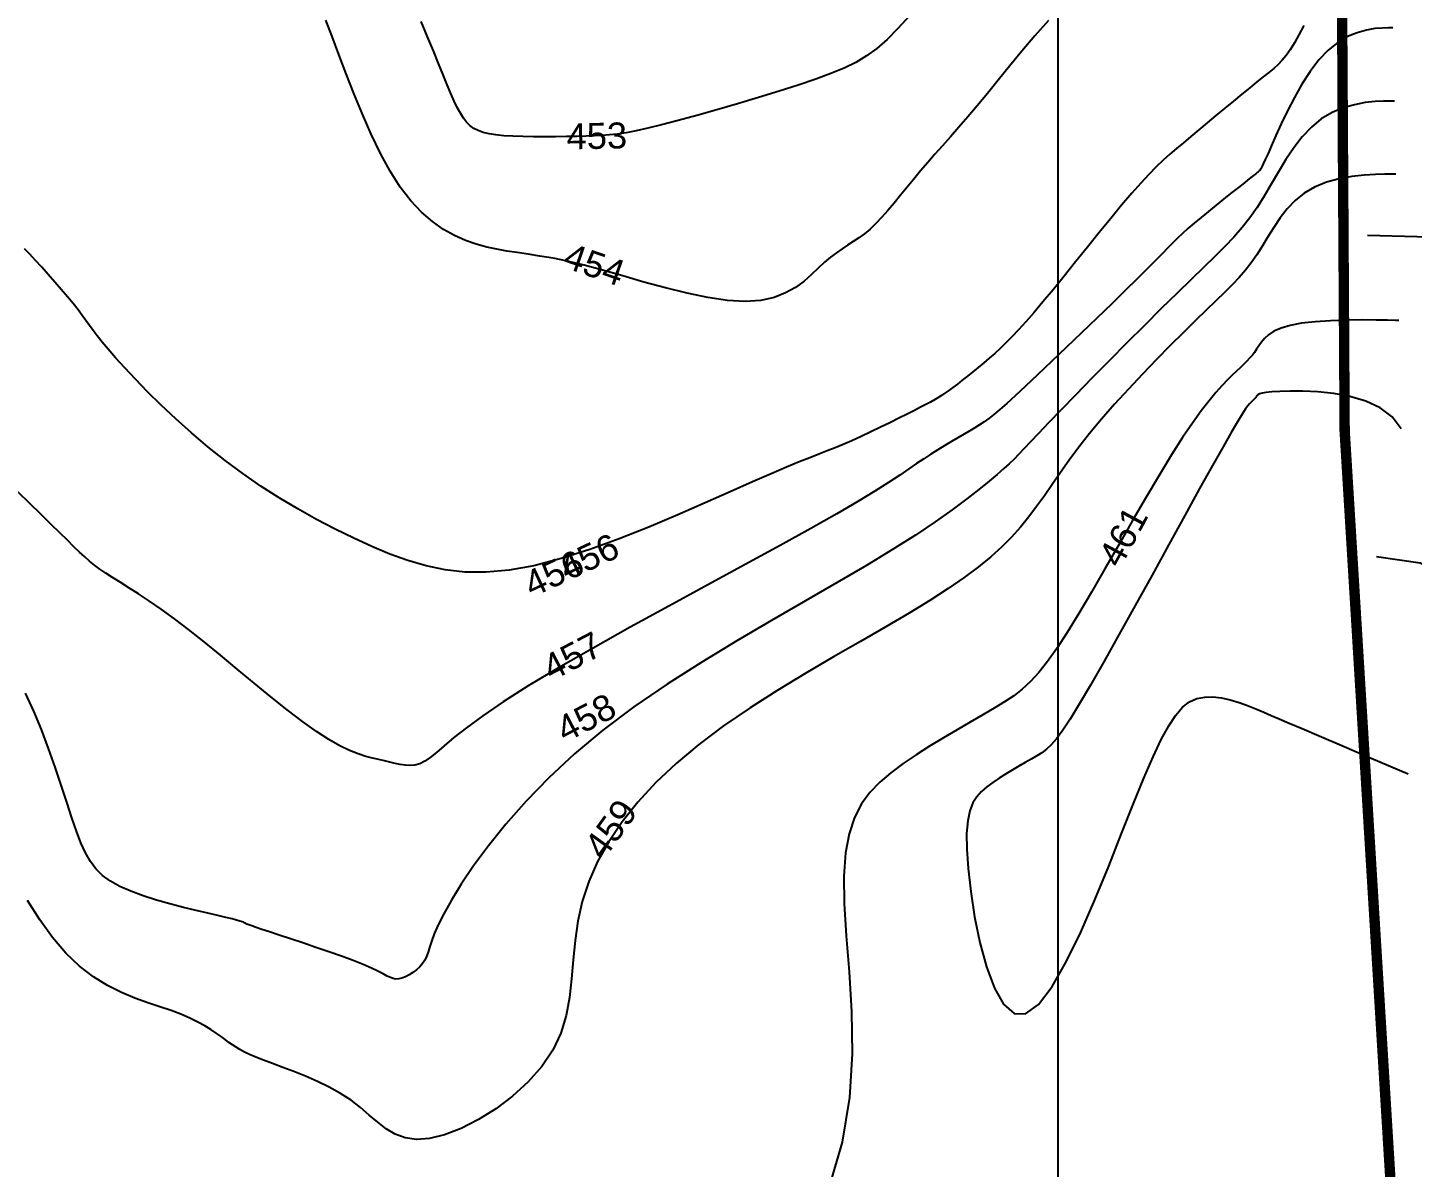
# Model space of a CAD drawing. Header units: metres. Extents: x 218545 to 227455, y 1543467 to 1556082.
# Drawn here: x 219801.8 to 220068.4, y 1551791.8 to 1552011.2 of the extents above; entities that cross this region are included whole.
import ezdxf

# ---------------------------------------------------------------- set-up
doc = ezdxf.new("R2010")
doc.units = ezdxf.units.M
doc.header["$MEASUREMENT"] = 0
for name, color, linetype in [('10 M CONTOUR', 20, 'Continuous'), ('2 M CONTOUR', 33, 'Continuous'), ('GRID', 250, 'Continuous'), ('SATGE-2', 160, 'Continuous')]:
    doc.layers.add(name, color=color, linetype=linetype)
doc.styles.get("Standard").update_dxf_attribs({"font": 'arial.ttf'})

msp = doc.modelspace()

# ---------------------------------------------------------------- linework, layer by layer
at = {"layer": '10 M CONTOUR'}
msp.add_polyline3d([(219961.1076, 1551517.23701, -1009.86579), (220085.99369, 1551558.64232, -1009.86579), (220114.06269, 1551585.00032, -1009.86579), (220185.36469, 1551715.62332, -1009.86579), (220251.53369, 1551732.13632, -1009.86579), (220279.41969, 1551780.51632, -1009.86579), (220276.84069, 1551808.74932, -1009.86579), (220256.95869, 1551822.01332, -1009.86579), (220153.82669, 1551836.79132, -1009.86579), (220124.69169, 1551881.93432, -1009.86579), (220069.84869, 1551908.11232, -1009.86579), (220061.43568, 1551909.31262, -1009.86579)], dxfattribs=at)
at = {"layer": '2 M CONTOUR'}
for points in [[(219998.30671, 1552012.58152), (219995.66032, 1552009.61987), (219993.16514, 1552006.68376), (219990.81645, 1552003.8237), (219988.60953, 1552001.09018), (219986.53966, 1551998.53369), (219984.60085, 1551996.19135), (219982.78197, 1551994.04673), (219981.07064, 1551992.07003), (219979.45448, 1551990.23143), (219977.92108, 1551988.50114), (219976.45808, 1551986.84934), (219975.05306, 1551985.24622), (219973.69365, 1551983.66199), (219972.36936, 1551982.07535), (219971.07735, 1551980.49914), (219969.81665, 1551978.95472), (219968.58632, 1551977.46343), (219967.38541, 1551976.04663), (219966.21297, 1551974.72567), (219965.06806, 1551973.52192), (219963.94972, 1551972.45671), (219962.85575, 1551971.54082), (219961.77885, 1551970.74263), (219960.71048, 1551970.01992), (219959.64208, 1551969.33047), (219958.56511, 1551968.63207), (219957.47102, 1551967.88252), (219956.35125, 1551967.03959), (219955.19725, 1551966.06107), (219953.99311, 1551964.92469), (219952.69339, 1551963.68791), (219951.24529, 1551962.42815), (219949.59602, 1551961.22281), (219947.69278, 1551960.14931), (219945.48277, 1551959.28505), (219942.91319, 1551958.70744), (219939.93124, 1551958.49389), (219936.51146, 1551958.69505), (219932.73767, 1551959.25448), (219928.72108, 1551960.08899), (219924.57284, 1551961.1154), (219920.40413, 1551962.25052), (219916.32614, 1551963.41114), (219912.45003, 1551964.51408), (219908.88698, 1551965.47614), (219905.71919, 1551966.23535), (219902.91302, 1551966.8146), (219900.40582, 1551967.258), (219898.13497, 1551967.60965), (219896.03784, 1551967.91365), (219894.05181, 1551968.21411), (219892.11424, 1551968.55514), (219890.1625, 1551968.98084), (219888.14761, 1551969.53492), (219886.0751, 1551970.25948), (219883.96416, 1551971.19622), (219881.83396, 1551972.38684), (219879.70369, 1551973.87304), (219877.59252, 1551975.69653), (219875.51963, 1551977.89901), (219873.5042, 1551980.52218), (219871.56276, 1551983.58401), (219869.70121, 1551987.00761), (219867.92279, 1551990.69233), (219866.23076, 1551994.53754), (219864.62836, 1551998.44262), (219863.11883, 1552002.30693), (219861.70543, 1552006.02984), (219860.3914, 1552009.51072), (219859.17212, 1552012.67063)], [(220064.61572, 1552011.15508), (220063.75361, 1552011.17639), (220062.58117, 1552011.15377), (220061.15446, 1552011.03036), (220059.52951, 1552010.74929), (220057.76236, 1552010.2537), (220055.90907, 1552009.48672), (220054.02567, 1552008.39148), (220052.1682, 1552006.91112), (220050.38548, 1552005.01641), (220048.69731, 1552002.78866), (220047.1163, 1552000.33684), (220045.655, 1551997.76989), (220044.32602, 1551995.19677), (220043.14193, 1551992.72643), (220042.11531, 1551990.46783), (220041.25875, 1551988.52993), (220040.57869, 1551986.99434), (220040.05701, 1551985.83336), (220039.66946, 1551984.99195), (220039.39178, 1551984.41506), (220039.19971, 1551984.04766), (220039.069, 1551983.8347), (220038.97539, 1551983.72114), (220038.89463, 1551983.65194), (220038.80228, 1551983.57797), (220038.67318, 1551983.47369), (220038.48197, 1551983.31948), (220038.20332, 1551983.09573), (220037.81188, 1551982.7828), (220037.2823, 1551982.36108), (220036.58924, 1551981.81094), (220035.70735, 1551981.11276), (220034.62368, 1551980.25605), (220033.37488, 1551979.26693), (220032.01001, 1551978.18065), (220030.57809, 1551977.03244), (220029.12819, 1551975.85756), (220027.70935, 1551974.69127), (220026.37061, 1551973.5688), (220025.16103, 1551972.52541), (220024.10892, 1551971.57999), (220023.15976, 1551970.68607), (220022.23827, 1551969.7808), (220021.26922, 1551968.80136), (220020.17733, 1551967.6849), (220018.88735, 1551966.36859), (220017.32403, 1551964.78959), (220015.4121, 1551962.88508), (220013.10623, 1551960.61919), (220010.48079, 1551958.06396), (220007.64006, 1551955.3184), (220004.68834, 1551952.48151), (220001.7299, 1551949.65232), (219998.86904, 1551946.92983), (219996.21005, 1551944.41306), (219993.85721, 1551942.20101), (219991.88664, 1551940.36694), (219990.26179, 1551938.88104), (219988.91794, 1551937.68778), (219987.79038, 1551936.73159), (219986.81438, 1551935.95693), (219985.92523, 1551935.30822), (219985.05821, 1551934.72993), (219984.1486, 1551934.1665), (219983.14483, 1551933.57157), (219982.04791, 1551932.93563), (219980.87202, 1551932.25834), (219979.63132, 1551931.53939), (219978.33997, 1551930.77844), (219977.01214, 1551929.97518), (219975.66199, 1551929.12929), (219974.30369, 1551928.24043), (219972.92742, 1551927.29899), (219971.42739, 1551926.25815), (219969.67383, 1551925.06178), (219967.53695, 1551923.65376), (219964.88698, 1551921.97798), (219961.59416, 1551919.9783), (219957.52869, 1551917.59861), (219952.56081, 1551914.78278), (219946.62594, 1551911.50333), (219939.92032, 1551907.84729), (219932.70541, 1551903.93032), (219925.24263, 1551899.8681), (219917.79345, 1551895.77627), (219910.6193, 1551891.77051), (219903.98163, 1551887.96649), (219898.14188, 1551884.47986), (219893.29651, 1551881.40305), (219889.38206, 1551878.73545), (219886.27006, 1551876.45321), (219883.83206, 1551874.5325), (219881.93961, 1551872.94946), (219880.46424, 1551871.68025), (219879.27751, 1551870.70102), (219878.25096, 1551869.98792), (219877.27578, 1551869.51533), (219876.32182, 1551869.25049), (219875.37855, 1551869.15888), (219874.43546, 1551869.20598), (219873.48205, 1551869.35726), (219872.5078, 1551869.57818), (219871.50219, 1551869.83423), (219870.45472, 1551870.09087), (219869.35111, 1551870.32858), (219868.16202, 1551870.58783), (219866.85437, 1551870.92409), (219865.39504, 1551871.39284), (219863.75095, 1551872.04955), (219861.889, 1551872.94969), (219859.77609, 1551874.14874), (219857.37913, 1551875.70216), (219854.68211, 1551877.64159), (219851.73743, 1551879.90325), (219848.61456, 1551882.39954), (219845.383, 1551885.04284), (219842.11223, 1551887.74555), (219838.87172, 1551890.42004), (219835.73098, 1551892.97871), (219832.75948, 1551895.33394), (219830.01377, 1551897.41742), (219827.49867, 1551899.23807), (219825.20608, 1551900.82407), (219823.12789, 1551902.20363), (219821.25598, 1551903.40497), (219819.58224, 1551904.45629), (219818.09856, 1551905.38578), (219816.79683, 1551906.22166), (219815.66113, 1551906.99418), (219814.6443, 1551907.74177), (219813.69137, 1551908.50491), (219812.74738, 1551909.32408), (219811.75735, 1551910.23977), (219810.66631, 1551911.29246), (219809.41931, 1551912.52262), (219807.96136, 1551913.97073), (219806.25296, 1551915.66225), (219804.31642, 1551917.56248), (219802.1895, 1551919.62168), (219799.90996, 1551921.79013)], [(220047.47308, 1552011.62124), (220046.5415, 1552009.86043), (220045.67381, 1552008.29662), (220044.86539, 1552006.98252), (220044.09097, 1552005.88479), (220043.3201, 1552004.94854), (220042.52232, 1552004.11891), (220041.66717, 1552003.34103), (220040.72419, 1552002.56003), (220039.66295, 1552001.72102), (220038.45297, 1552000.76915), (220037.07539, 1551999.66466), (220035.55766, 1551998.42829), (220033.93885, 1551997.0959), (220032.25798, 1551995.70335), (220030.55411, 1551994.2865), (220028.86629, 1551992.88121), (220027.23355, 1551991.52334), (220025.69494, 1551990.24875), (220024.2756, 1551989.07764), (220022.94497, 1551987.96764), (220021.65858, 1551986.86069), (220020.37197, 1551985.69877), (220019.04068, 1551984.42381), (220017.62022, 1551982.9778), (220016.06615, 1551981.30268), (220014.33398, 1551979.34042), (220012.39587, 1551977.05654), (220010.2904, 1551974.51084), (220008.07275, 1551971.78668), (220005.79813, 1551968.96744), (220003.52173, 1551966.13646), (220001.29873, 1551963.37712), (219999.18433, 1551960.77278), (219997.23373, 1551958.40681), (219995.48798, 1551956.3421), (219993.93156, 1551954.55969), (219992.53481, 1551953.02015), (219991.26807, 1551951.68405), (219990.10169, 1551950.51196), (219989.00601, 1551949.46446), (219987.95137, 1551948.5021), (219986.90811, 1551947.58546), (219985.85377, 1551946.6833), (219984.79464, 1551945.79704), (219983.74419, 1551944.93633), (219982.71593, 1551944.11078), (219981.72332, 1551943.33002), (219980.77986, 1551942.60367), (219979.89903, 1551941.94136), (219979.0943, 1551941.35271), (219978.37035, 1551940.84167), (219977.69649, 1551940.3895), (219977.03323, 1551939.97179), (219976.34108, 1551939.56412), (219975.58053, 1551939.14207), (219974.7121, 1551938.68124), (219973.69628, 1551938.1572), (219972.49357, 1551937.54553), (219971.0789, 1551936.83044), (219969.4849, 1551936.03047), (219967.7586, 1551935.1728), (219965.94705, 1551934.2846), (219964.0973, 1551933.39302), (219962.25638, 1551932.52525), (219960.47134, 1551931.70843), (219958.78923, 1551930.96975), (219957.23097, 1551930.322), (219955.71299, 1551929.72056), (219954.12562, 1551929.1064), (219952.35916, 1551928.42055), (219950.30393, 1551927.604), (219947.85026, 1551926.59774), (219944.88845, 1551925.34279), (219941.30882, 1551923.78014), (219937.04461, 1551921.87913), (219932.20071, 1551919.7225), (219926.92493, 1551917.42133), (219921.3651, 1551915.08667), (219915.66902, 1551912.82962), (219909.9845, 1551910.76124), (219904.45937, 1551908.9926), (219899.24143, 1551907.63479), (219894.4429, 1551906.77241), (219890.03352, 1551906.38421), (219885.94745, 1551906.42246), (219882.11885, 1551906.83946), (219878.48187, 1551907.58747), (219874.97065, 1551908.61879), (219871.51935, 1551909.88569), (219868.06211, 1551911.34045), (219864.5477, 1551912.94291), (219860.98327, 1551914.68305), (219857.39058, 1551916.55843), (219853.79141, 1551918.56658), (219850.2075, 1551920.70507), (219846.66062, 1551922.97142), (219843.17254, 1551925.36319), (219839.76501, 1551927.87792), (219836.46113, 1551930.50445), (219833.28924, 1551933.19684), (219830.27902, 1551935.90042), (219827.46016, 1551938.56053), (219824.86232, 1551941.12254), (219822.51519, 1551943.53176), (219820.44844, 1551945.73357), (219818.69175, 1551947.67329), (219817.25937, 1551949.31518), (219816.10392, 1551950.69916), (219815.16255, 1551951.88404), (219814.37247, 1551952.92866), (219813.67083, 1551953.89183), (219812.99482, 1551954.83238), (219812.28162, 1551955.80913), (219811.46841, 1551956.88091), (219810.5087, 1551958.09028), (219809.42127, 1551959.41477), (219808.24126, 1551960.81565), (219807.00379, 1551962.25418), (219805.74398, 1551963.69165), (219804.49696, 1551965.08931), (219803.29785, 1551966.40845), (219802.18177, 1551967.61032), (219801.16408, 1551968.66805)], [(220064.90762, 1551997.07679), (220064.10026, 1551997.09765), (220062.83786, 1551997.08864), (220061.21187, 1551997.00056), (220059.31376, 1551996.78425), (220057.23498, 1551996.39051), (220055.06699, 1551995.77017), (220052.90125, 1551994.87404), (220050.82921, 1551993.65294), (220048.92255, 1551992.07786), (220047.17376, 1551990.20043), (220045.55554, 1551988.09245), (220044.04058, 1551985.82573), (220042.60161, 1551983.47206), (220041.21131, 1551981.10325), (220039.8424, 1551978.79109), (220038.46757, 1551976.60739), (220037.05772, 1551974.59998), (220035.57656, 1551972.72078), (220033.98597, 1551970.89774), (220032.24785, 1551969.05881), (220030.32409, 1551967.13194), (220028.17658, 1551965.04508), (220025.76722, 1551962.72619), (220023.05791, 1551960.10322), (220020.0346, 1551957.13455), (220016.77951, 1551953.90037), (220013.39893, 1551950.51128), (220009.99914, 1551947.07791), (220006.68643, 1551943.71087), (220003.56708, 1551940.52078), (220000.74738, 1551937.61825), (219998.33361, 1551935.1139), (219996.397, 1551933.08423), (219994.86851, 1551931.46924), (219993.64406, 1551930.17481), (219992.61955, 1551929.10684), (219991.6909, 1551928.1712), (219990.75401, 1551927.27379), (219989.70479, 1551926.32049), (219988.43915, 1551925.21717), (219986.86327, 1551923.88533), (219984.92439, 1551922.30881), (219982.58002, 1551920.48704), (219979.78767, 1551918.41948), (219976.50485, 1551916.10556), (219972.68908, 1551913.54471), (219968.29786, 1551910.73639), (219963.2887, 1551907.68004), (219957.65158, 1551904.37847), (219951.50632, 1551900.8481), (219945.00523, 1551897.10869), (219938.30059, 1551893.18005), (219931.5447, 1551889.08194), (219924.88985, 1551884.83416), (219918.48833, 1551880.45649), (219912.49245, 1551875.96871), (219907.02702, 1551871.39989), (219902.10705, 1551866.81622), (219897.72006, 1551862.29317), (219893.8536, 1551857.9062), (219890.49518, 1551853.7308), (219887.63235, 1551849.84243), (219885.25264, 1551846.31657), (219883.34358, 1551843.22867), (219881.88242, 1551840.6315), (219880.80523, 1551838.4869), (219880.03781, 1551836.73401), (219879.50595, 1551835.31196), (219879.13546, 1551834.15987), (219878.85211, 1551833.21688), (219878.58171, 1551832.42212), (219878.25006, 1551831.71472), (219877.79996, 1551831.04593), (219877.24237, 1551830.41545), (219876.60527, 1551829.83508), (219875.91662, 1551829.31664), (219875.20439, 1551828.87195), (219874.49657, 1551828.5128), (219873.82112, 1551828.25103), (219873.20603, 1551828.09843), (219872.6647, 1551828.06412), (219872.15234, 1551828.14638), (219871.60962, 1551828.34076), (219870.97719, 1551828.64283), (219870.19569, 1551829.04818), (219869.2058, 1551829.55236), (219867.94815, 1551830.15094), (219866.3634, 1551830.8395), (219864.41868, 1551831.60984), (219862.18696, 1551832.43876), (219859.76769, 1551833.29928), (219857.26029, 1551834.16443), (219854.76422, 1551835.00724), (219852.37891, 1551835.80075), (219850.20381, 1551836.51799), (219848.33836, 1551837.13198), (219846.8567, 1551837.6231), (219845.73183, 1551838.00108), (219844.91144, 1551838.28301), (219844.34324, 1551838.48596), (219843.97492, 1551838.62701), (219843.75419, 1551838.72324), (219843.62873, 1551838.79172), (219843.54626, 1551838.84954), (219843.45489, 1551838.91247), (219843.30448, 1551838.99101), (219843.04529, 1551839.09437), (219842.62759, 1551839.23175), (219842.00167, 1551839.41236), (219841.11779, 1551839.6454), (219839.92623, 1551839.94008), (219838.37726, 1551840.30559), (219836.44524, 1551840.7492), (219834.20091, 1551841.27042), (219831.73908, 1551841.86681), (219829.15459, 1551842.53593), (219826.54226, 1551843.27536), (219823.9969, 1551844.08265), (219821.61334, 1551844.95537), (219819.4864, 1551845.89108), (219817.68588, 1551846.89472), (219816.18141, 1551848.00067), (219814.9176, 1551849.25066), (219813.83905, 1551850.68644), (219812.89037, 1551852.34976), (219812.01617, 1551854.28236), (219811.16106, 1551856.52598), (219810.26962, 1551859.12237), (219809.29518, 1551862.09107), (219808.22583, 1551865.36281), (219807.05835, 1551868.84615), (219805.78954, 1551872.44961), (219804.41619, 1551876.08174), (219802.93509, 1551879.65107), (219801.34304, 1551883.06615)], [(220065.19953, 1551982.99851), (220064.44704, 1551983.01921), (220063.09553, 1551983.02578), (220061.27261, 1551982.97845), (220059.1059, 1551982.83742), (220056.723, 1551982.56289), (220054.25152, 1551982.11508), (220051.81909, 1551981.4542), (220049.5533, 1551980.54045), (220047.55385, 1551979.34999), (220045.80868, 1551977.92268), (220044.27784, 1551976.31432), (220042.92136, 1551974.58071), (220041.69925, 1551972.77765), (220040.57155, 1551970.96096), (220039.49829, 1551969.18642), (220038.4395, 1551967.50985), (220037.35699, 1551965.96852), (220036.21972, 1551964.52563), (220034.99844, 1551963.12586), (220033.66387, 1551961.71389), (220032.18677, 1551960.23441), (220030.53787, 1551958.63208), (220028.68792, 1551956.85159), (220026.60766, 1551954.83762), (220024.28357, 1551952.55318), (220021.76511, 1551950.03464), (220019.1175, 1551947.3367), (220016.40595, 1551944.51406), (220013.69566, 1551941.62143), (220011.05183, 1551938.71352), (220008.53969, 1551935.84501), (220006.22443, 1551933.07061), (220004.15234, 1551930.43378), (220002.29398, 1551927.93297), (220000.601, 1551925.55535), (219999.02504, 1551923.28815), (219997.51773, 1551921.11853), (219996.03073, 1551919.03371), (219994.51566, 1551917.02088), (219992.92417, 1551915.06722), (219991.20759, 1551913.15699), (219989.31602, 1551911.26256), (219987.19924, 1551909.35337), (219984.80704, 1551907.39884), (219982.0892, 1551905.36841), (219978.99551, 1551903.23151), (219975.47576, 1551900.95757), (219971.47973, 1551898.51602), (219966.98581, 1551895.88401), (219962.0868, 1551893.06959), (219956.90412, 1551890.08853), (219951.55917, 1551886.95661), (219946.17337, 1551883.68959), (219940.86811, 1551880.30325), (219935.76482, 1551876.81337), (219930.98489, 1551873.2357), (219926.62942, 1551869.5854), (219922.71823, 1551865.87503), (219919.25085, 1551862.11656), (219916.22678, 1551858.32191), (219913.64554, 1551854.50305), (219911.50664, 1551850.67191), (219909.80958, 1551846.84044), (219908.55389, 1551843.02058), (219907.71669, 1551839.22441), (219907.18562, 1551835.46443), (219906.8259, 1551831.75327), (219906.50278, 1551828.10357), (219906.0815, 1551824.52796), (219905.4273, 1551821.03907), (219904.40543, 1551817.64953), (219902.88112, 1551814.37197), (219900.76401, 1551811.22617), (219898.14129, 1551808.26056), (219895.14453, 1551805.53067), (219891.90532, 1551803.09209), (219888.55523, 1551801.00037), (219885.22585, 1551799.31108), (219882.04874, 1551798.07977), (219879.1555, 1551797.36201), (219876.64255, 1551797.18983), (219874.4657, 1551797.50115), (219872.5456, 1551798.21036), (219870.80292, 1551799.23184), (219869.1583, 1551800.47998), (219867.53242, 1551801.86918), (219865.84593, 1551803.31381), (219864.01948, 1551804.72827), (219861.99778, 1551806.04207), (219859.82171, 1551807.24531), (219857.55621, 1551808.3432), (219855.26621, 1551809.34096), (219853.01664, 1551810.24381), (219850.87243, 1551811.05696), (219848.8985, 1551811.78563), (219847.15981, 1551812.43505), (219845.70231, 1551813.01239), (219844.49615, 1551813.53273), (219843.49251, 1551814.01308), (219842.64257, 1551814.47048), (219841.89753, 1551814.92194), (219841.20856, 1551815.38451), (219840.52685, 1551815.87521), (219839.80358, 1551816.41107), (219838.99521, 1551817.0045), (219838.07929, 1551817.64953), (219837.03865, 1551818.33554), (219835.85612, 1551819.05194), (219834.51452, 1551819.78814), (219832.99669, 1551820.53353), (219831.28545, 1551821.27752), (219829.36363, 1551822.00951), (219827.22336, 1551822.73232), (219824.89406, 1551823.50248), (219822.41444, 1551824.38992), (219819.8232, 1551825.46459), (219817.15908, 1551826.79643), (219814.46079, 1551828.45538), (219811.76703, 1551830.51138), (219809.11653, 1551833.03437), (219806.54519, 1551836.06069), (219804.07765, 1551839.49223), (219801.73574, 1551843.19726)], [(220065.78333, 1551954.84193), (220065.1406, 1551954.86231), (220063.61088, 1551954.90008), (220061.3941, 1551954.93423), (220058.69018, 1551954.94375), (220055.69903, 1551954.90765), (220052.62059, 1551954.8049), (220049.65476, 1551954.61451), (220047.00147, 1551954.31548), (220044.81643, 1551953.89425), (220043.07854, 1551953.36717), (220041.72246, 1551952.75804), (220040.6829, 1551952.09066), (220039.89452, 1551951.38884), (220039.29202, 1551950.67638), (220038.81007, 1551949.97709), (220038.38336, 1551949.31476), (220037.95552, 1551948.70559), (220037.50605, 1551948.13533), (220037.02337, 1551947.58211), (220036.49592, 1551947.02407), (220035.91214, 1551946.43934), (220035.26046, 1551945.80607), (220034.52932, 1551945.10238), (220033.70715, 1551944.30641), (220032.7815, 1551943.39043), (220031.73631, 1551942.30317), (220030.55465, 1551940.98753), (220029.21956, 1551939.38637), (220027.7141, 1551937.44256), (220026.02133, 1551935.09899), (220024.1243, 1551932.29852), (220022.00606, 1551928.98404), (220019.66301, 1551925.1329), (220017.14492, 1551920.86043), (220014.51489, 1551916.31644), (220011.83601, 1551911.65076), (220009.1714, 1551907.01319), (220006.58416, 1551902.55355), (220004.1374, 1551898.42166), (220001.89421, 1551894.76732), (219999.89624, 1551891.7003), (219998.09929, 1551889.17006), (219996.43769, 1551887.08601), (219994.84578, 1551885.35756), (219993.2579, 1551883.89413), (219991.60838, 1551882.60511), (219989.83157, 1551881.39993), (219987.86179, 1551880.18799), (219985.65427, 1551878.89508), (219983.24776, 1551877.51257), (219980.70191, 1551876.0482), (219978.07634, 1551874.50973), (219975.43071, 1551872.90489), (219972.82464, 1551871.24145), (219970.31778, 1551869.52713), (219967.96977, 1551867.7697), (219965.83421, 1551865.95642), (219963.94061, 1551863.99267), (219962.31243, 1551861.76334), (219960.97316, 1551859.15333), (219959.94626, 1551856.04753), (219959.2552, 1551852.33085), (219958.92346, 1551847.88817), (219958.9745, 1551842.6044), (219959.38525, 1551836.41022), (219959.9464, 1551829.41948), (219960.40208, 1551821.7918), (219960.49643, 1551813.68681), (219959.97358, 1551805.26415), (219958.57768, 1551796.68345), (219956.05286, 1551788.10434)]]:
    msp.add_lwpolyline(points, dxfattribs=at)
at = {"layer": '2 M CONTOUR', "flags": 128}
for points in [[(219971.61545, 1552013.589), (219969.33098, 1552011.06298), (219967.24552, 1552008.9693), (219965.2625, 1552007.23345), (219963.28532, 1552005.78092), (219961.2174, 1552004.53719), (219958.96216, 1552003.42776), (219956.42299, 1552002.37811), (219953.50332, 1552001.31374), (219950.14361, 1552000.1781), (219946.43259, 1551998.98654), (219942.49604, 1551997.77238), (219938.45974, 1551996.56894), (219934.44947, 1551995.40953), (219930.59101, 1551994.32747), (219927.01014, 1551993.35608), (219923.83265, 1551992.52868), (219921.14769, 1551991.8693), (219918.89797, 1551991.36482), (219916.98959, 1551990.99285), (219915.32864, 1551990.73098), (219913.8212, 1551990.55682), (219912.37337, 1551990.44797), (219910.89123, 1551990.38203), (219909.28088, 1551990.33659), (219907.47366, 1551990.29395), (219905.50191, 1551990.25511), (219903.42322, 1551990.22577), (219901.29518, 1551990.21162), (219899.17538, 1551990.21835), (219897.12141, 1551990.25166), (219895.19086, 1551990.31725), (219893.44132, 1551990.4208), (219891.9163, 1551990.56904), (219890.60293, 1551990.7728), (219889.47425, 1551991.04396), (219888.50331, 1551991.39438), (219887.66316, 1551991.83592), (219886.92684, 1551992.38046), (219886.2674, 1551993.03984), (219885.65789, 1551993.82595), (219885.07239, 1551994.75192), (219884.48921, 1551995.83592), (219883.88767, 1551997.09741), (219883.24712, 1551998.55585), (219882.5469, 1552000.23069), (219881.76634, 1552002.14137), (219880.88478, 1552004.30736), (219879.88157, 1552006.7481), (219878.74555, 1552009.46791), (219877.50369, 1552012.41051)], [(220066.21587, 1551933.98101), (220064.47179, 1551936.27923), (220062.14095, 1551938.03892), (220059.3839, 1551939.33057), (220056.3612, 1551940.22464), (220053.23341, 1551940.79162), (220050.16109, 1551941.10199), (220047.30478, 1551941.22622), (220044.82506, 1551941.2348), (220042.84446, 1551941.18769), (220041.33356, 1551941.10283), (220040.22492, 1551940.98767), (220039.45111, 1551940.84962), (220038.94467, 1551940.69611), (220038.63818, 1551940.53459), (220038.4642, 1551940.37248), (220038.35528, 1551940.21722), (220038.25479, 1551940.07413), (220038.14922, 1551939.94018), (220038.03584, 1551939.81024), (220037.91195, 1551939.67916), (220037.77482, 1551939.54181), (220037.62175, 1551939.39306), (220037.45001, 1551939.22777), (220037.2569, 1551939.04081), (220037.03046, 1551938.80905), (220036.72191, 1551938.43744), (220036.27322, 1551937.81295), (220035.62636, 1551936.82252), (220034.72332, 1551935.35313), (220033.50608, 1551933.29173), (220031.9166, 1551930.52528), (220029.89687, 1551926.94075), (220027.41835, 1551922.48245), (220024.57039, 1551917.32416), (220021.47183, 1551911.69699), (220018.2415, 1551905.83206), (220014.99824, 1551899.96052), (220011.86088, 1551894.31347), (220008.94827, 1551889.12205), (220006.37923, 1551884.61738), (220004.24056, 1551880.97195), (220002.49092, 1551878.12381), (220001.05691, 1551875.95233), (219999.86515, 1551874.33692), (219998.84225, 1551873.15698), (219997.91482, 1551872.29191), (219997.00947, 1551871.62111), (219996.05282, 1551871.02397), (219994.9885, 1551870.40062), (219993.82824, 1551869.73406), (219992.6008, 1551869.02804), (219991.33493, 1551868.28629), (219990.05938, 1551867.51255), (219988.8029, 1551866.71054), (219987.59426, 1551865.88401), (219986.46221, 1551865.0367), (219985.43394, 1551864.15554), (219984.53045, 1551863.16036), (219983.7712, 1551861.9542), (219983.17562, 1551860.44007), (219982.76316, 1551858.52102), (219982.55327, 1551856.10008), (219982.56539, 1551853.08027), (219982.81896, 1551849.36463), (219983.32962, 1551844.93116), (219984.09768, 1551840.05774), (219985.11963, 1551835.0972), (219986.39196, 1551830.40238), (219987.91119, 1551826.32614), (219989.67379, 1551823.22131), (219991.67626, 1551821.44074), (219993.9151, 1551821.33726), (219996.37656, 1551823.14382), (219999.00585, 1551826.61373), (220001.73797, 1551831.3804), (220004.5079, 1551837.07726), (220007.25061, 1551843.33771), (220009.90109, 1551849.79517), (220012.39432, 1551856.08304), (220014.66527, 1551861.83475), (220016.66817, 1551866.75692), (220018.43421, 1551870.84903), (220020.01383, 1551874.18376), (220021.45745, 1551876.83382), (220022.81552, 1551878.87188), (220024.13846, 1551880.37064), (220025.47671, 1551881.40279), (220026.8807, 1551882.04102), (220028.38762, 1551882.35363), (220029.98171, 1551882.39136), (220031.63396, 1551882.20054), (220033.31535, 1551881.82751), (220034.99689, 1551881.31862), (220036.64955, 1551880.72021), (220038.24434, 1551880.07863), (220039.75224, 1551879.4402), (220041.18796, 1551878.82694), (220042.74113, 1551878.16352), (220044.64508, 1551877.35027), (220047.13314, 1551876.28752), (220050.43866, 1551874.8756), (220054.79497, 1551873.01484), (220060.43541, 1551870.60558), (220067.59331, 1551867.54815)]]:
    msp.add_lwpolyline(points, dxfattribs=at)
at = {"layer": '2 M CONTOUR'}
msp.add_polyline3d([(220371.44769, 1551749.62532, -1011.86579), (220293.77369, 1551866.80132, -1011.86579), (220253.81469, 1551886.96732, -1011.86579), (220183.43669, 1551895.33532, -1011.86579), (220110.27769, 1551946.39532, -1011.86579), (220076.40169, 1551970.76092, -1011.86579), (220059.74776, 1551971.21224, -1011.86579)], dxfattribs=at)
at = {"layer": 'GRID', "linetype": 'Continuous'}
msp.add_line((220000.13969, 1555700.13632, -1469.86579), (220000.13969, 1546700.13632, -1469.86579), dxfattribs=at)
at = {"layer": 'SATGE-2', "color": 0, "const_width": 2, "elevation": 1466.37623}
msp.add_lwpolyline([(220046.97104, 1552855.47695), (220048.95559, 1552712.19684), (220053.69263, 1552189.90251), (220054.23691, 1552112.89747), (220055.33763, 1551933.55285), (220068.78989, 1551713.39272), (220071.25754, 1551683.95349), (219933.18385, 1551475.91941), (219689.1336, 1551107.56188), (219626.26506, 1550769.8527), (219510.10794, 1550115.06758)], dxfattribs=at)

# ---------------------------------------------------------------- texts
at = {"layer": '2 M CONTOUR', "char_height": 5, "attachment_point": 5}
for s, insert, rotation in [('{453}', (219911.34721, 1551990.3509, -1016.86579), 1.1087812), ('{454}', (219910.88526, 1551965.59981, -1015.86579), 340.8418342), ('{461}', (220012.71431, 1551913.26496, -1008.86579), 61.5213776), ('{456}', (219909.83459, 1551909.30624, -1013.86579), 25.1079966), ('{456}', (219903.07998, 1551906.141, -1013.86579), 25.1079966), ('{457}', (219906.62625, 1551890.219, -1012.86579), 27.63523), ('{458}', (219909.26766, 1551878.35959, -1011.86579), 27.63523), ('{459}', (219914.03143, 1551856.97123, -1010.86579), 54.366448)]:
    msp.add_mtext(s, dxfattribs=dict(at, insert=insert, rotation=rotation))

doc.saveas('drawing.dxf')
